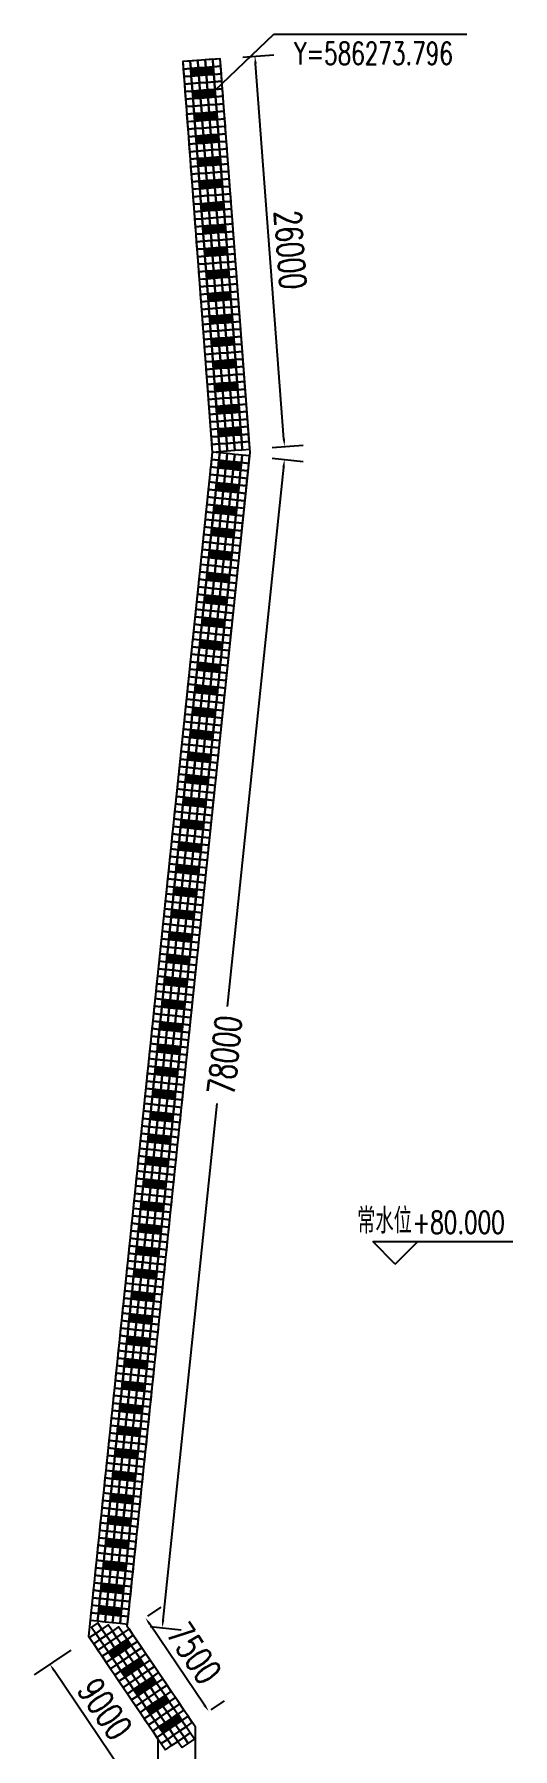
# Model space of a CAD drawing. Extents: x 833816 to 4746262, y -3629782 to -1973088.
# Drawn here: x 1367500 to 1399271, y -2186160 to -2072308 of the extents above; entities that cross this region are included whole.
import ezdxf

# ---------------------------------------------------------------- set-up
doc = ezdxf.new("R2010")
doc.units = 0
doc.header["$LTSCALE"] = 1000
doc.header["$MEASUREMENT"] = 0
doc.header["$PDMODE"] = 32
for name, color, linetype in [('DIM_COOR', 3, 'Continuous'), ('DIM_ELEV', 3, 'Continuous'), ('PUB_TEXT', 7, 'Continuous'), ('W-FLOAT_BOWL浮筒', 253, 'Continuous')]:
    doc.layers.add(name, color=color, linetype=linetype)
doc.styles.add('_TCH_DIM', font='SIMPLEX', dxfattribs={"bigfont": 'GBCBIG'})
doc.styles.add('STANDARD_T3', font='simplex.shx', dxfattribs={"width": 0.7, "bigfont": 'gbcbig.shx'})
doc.dimstyles.new('W&&500', dxfattribs={"dimtxt": 1750, "dimasz": 500, "dimexe": 1250, "dimexo": 1500, "dimgap": 500, "dimtad": 1, "dimdec": 0, "dimzin": 0, "dimdsep": 46, "dimtxsty": 'STANDARD_T3', "dimcen": 0.09, "dimclrd": 1, "dimclre": 1, "dimclrt": 7, "dimazin": 2, "dimtfac": 1, "dimtdec": 0, "dimtix": 1, "dimtmove": 2, "dimatfit": 3, "dimfxl": 100, "dimtolj": 1, "dimtzin": 0, "dimarcsym": 0})

# ---------------------------------------------------------------- blocks, each defined once
blk = doc.blocks.new('浮筒')
at = {"layer": 'W-FLOAT_BOWL浮筒'}
blk.add_lwpolyline([(-230, -268), (268, -230), (230, 268), (-268, 230)], close=True, dxfattribs=at)
blk = doc.blocks.new('空格子')
at = {"layer": 'W-FLOAT_BOWL浮筒'}
h = blk.add_hatch(dxfattribs=at)
h.set_pattern_fill('ANSI31', color=256, scale=50)
h.set_pattern_definition([(45, (0, 0), (-56.127, 56.127), [])])
h.paths.add_polyline_path([(219, 263), (-280, 225), (-242, -274), (256, -236)])
blk.add_lwpolyline([(-242, -274), (256, -236), (219, 263), (-280, 225)], close=True, dxfattribs=at)
blk = doc.blocks.new('*D802')
at = {"color": 1, "lineweight": -2, "transparency": 16777216}
for p, q in [((1375037, -2177368), (1375920, -2176771)), ((1378805, -2183270), (1375164, -2177885)), ((1379238, -2183580), (1380121, -2182984))]:
    blk.add_line(p, q, dxfattribs=at)
at = {"color": 1, "transparency": 16777216}
for points in [[(1375233, -2177839), (1375095, -2177932), (1374884, -2177471)], [(1378874, -2183223), (1378736, -2183316), (1379085, -2183684)]]:
    blk.add_solid(points, dxfattribs=at)
at = {"layer": 'Defpoints', "color": 0, "transparency": 16777216}
for p in [(1374884, -2177471), (1373795, -2178208), (1377996, -2184421)]:
    blk.add_point(p, dxfattribs=at)
at = {"color": 7, "transparency": 16777216, "insert": (1378124, -2179807), "char_height": 1750, "attachment_point": 5, "rotation": 304.06778, "style": 'STANDARD_T3'}
blk.add_mtext('\\A1;7500', dxfattribs=at)
blk = doc.blocks.new('*D803')
at = {"color": 1, "lineweight": -2, "transparency": 16777216}
for p, q in [((1383295, -2100464), (1385353, -2100679)), ((1384057, -2101046), (1380313, -2136870)), ((1376052, -2177629), (1379639, -2143318)), ((1375186, -2178041), (1377244, -2178256))]:
    blk.add_line(p, q, dxfattribs=at)
at = {"color": 1, "transparency": 16777216}
for points in [[(1383975, -2101037), (1384140, -2101055), (1384109, -2100549)], [(1375970, -2177620), (1376135, -2177637), (1376000, -2178126)]]:
    blk.add_solid(points, dxfattribs=at)
at = {"layer": 'Defpoints', "color": 0, "transparency": 16777216}
for p in [(1381803, -2100308), (1384109, -2100549), (1373694, -2177885)]:
    blk.add_point(p, dxfattribs=at)
at = {"color": 7, "transparency": 16777216, "insert": (1380155, -2140113), "char_height": 1750, "attachment_point": 5, "rotation": 84.03262, "style": 'STANDARD_T3'}
blk.add_mtext('\\A1;78000', dxfattribs=at)
blk = doc.blocks.new('*D804')
at = {"color": 1, "lineweight": -2, "transparency": 16777216}
for p, q in [((1381344, -2073820), (1383401, -2073664)), ((1384078, -2099186), (1382192, -2074257)), ((1383305, -2099746), (1385363, -2099590))]:
    blk.add_line(p, q, dxfattribs=at)
at = {"color": 1, "transparency": 16777216}
for points in [[(1382275, -2074251), (1382109, -2074263), (1382154, -2073759)], [(1384161, -2099180), (1383995, -2099192), (1384116, -2099684)]]:
    blk.add_solid(points, dxfattribs=at)
at = {"layer": 'Defpoints', "color": 0, "transparency": 16777216}
for p in [(1379848, -2073933), (1382154, -2073759), (1381810, -2099859)]:
    blk.add_point(p, dxfattribs=at)
at = {"color": 7, "transparency": 16777216, "insert": (1384506, -2086618), "char_height": 1750, "attachment_point": 5, "rotation": 274.32759, "style": 'STANDARD_T3'}
blk.add_mtext('\\A1;26000', dxfattribs=at)
blk = doc.blocks.new('*D807')
at = {"color": 1, "lineweight": -2, "transparency": 16777216}
for p, q in [((1369921, -2179620), (1367500, -2181257)), ((1373297, -2187598), (1368816, -2180971)), ((1374962, -2187076), (1372542, -2188712))]:
    blk.add_line(p, q, dxfattribs=at)
at = {"color": 1, "transparency": 16777216}
for points in [[(1368885, -2180924), (1368747, -2181018), (1368536, -2180557)], [(1373366, -2187551), (1373228, -2187645), (1373577, -2188012)]]:
    blk.add_solid(points, dxfattribs=at)
at = {"layer": 'Defpoints', "color": 0, "transparency": 16777216}
for p in [(1371163, -2178780), (1368536, -2180557), (1376205, -2186235)]:
    blk.add_point(p, dxfattribs=at)
at = {"color": 7, "transparency": 16777216, "insert": (1372195, -2183514), "char_height": 1750, "attachment_point": 5, "rotation": 304.06778, "style": 'STANDARD_T3'}
blk.add_mtext('\\A1;9000', dxfattribs=at)

msp = doc.modelspace()

# ---------------------------------------------------------------- linework, layer by layer
at = {"color": 1}
msp.add_lwpolyline([(1378187.7, -2206630.8), (1378199, -2184721), (1373679.1, -2178037.2), (1381826.8, -2100083.7), (1379847.8, -2073933), (1377355, -2074121.7), (1379316.9, -2100047.6), (1371097.4, -2178682.2), (1375698.6, -2185486.4), (1375674.2, -2232734.8)], dxfattribs=at)
at = {"layer": 'DIM_COOR', "color": 3}
for p, q in [((1379012.1, -2076501.4), (1383400, -2072307.8)), ((1383400, -2072307.8), (1396215, -2072307.8))]:
    msp.add_line(p, q, dxfattribs=at)
at = {"layer": 'DIM_ELEV'}
for p, q in [((1391471.2, -2153974.1), (1389971.2, -2152474.1)), ((1389971.2, -2152474.1), (1399271.2, -2152474.1)), ((1391471.2, -2153974.1), (1392971.2, -2152474.1))]:
    msp.add_line(p, q, dxfattribs=at)

# ---------------------------------------------------------------- block references
for p in [(1378171.2, -2074807.4), (1378669.8, -2074769.6), (1379168.4, -2074731.9), (1378284.4, -2076303.1), (1378783, -2076265.3), (1379281.6, -2076227.6), (1378397.6, -2077798.8), (1378896.2, -2077761.1), (1379394.8, -2077723.3), (1378510.8, -2079294.5), (1379009.4, -2079256.8), (1379508, -2079219.1), (1378624, -2080790.2), (1379122.6, -2080752.5), (1379621.1, -2080714.8), (1378737.2, -2082286), (1379235.8, -2082248.2), (1379734.3, -2082210.5), (1379348.9, -2083744), (1379847.5, -2083706.2), (1378850.4, -2083781.7), (1378963.6, -2085277.4), (1379462.1, -2085239.7), (1379960.7, -2085202), (1379076.7, -2086773.1), (1379575.3, -2086735.4), (1380073.9, -2086697.7), (1379189.9, -2088268.9), (1379688.5, -2088231.1), (1380187.1, -2088193.4), (1379303.1, -2089764.6), (1379801.7, -2089726.9), (1380300.3, -2089689.1), (1379416.3, -2091260.3), (1379914.9, -2091222.6), (1380413.5, -2091184.9), (1379529.5, -2092756), (1380028.1, -2092718.3), (1380526.7, -2092680.6), (1379642.7, -2094251.8), (1380141.3, -2094214), (1380639.8, -2094176.3), (1379755.9, -2095747.5), (1380254.5, -2095709.8), (1380753, -2095672), (1379869.1, -2097243.2), (1380367.6, -2097205.5), (1380866.2, -2097167.7), (1379982.3, -2098738.9), (1380480.8, -2098701.2), (1380979.4, -2098663.5)]:
    msp.add_blockref('空格子', p)
for p, rotation in [((1379997.5, -2100868.3), 349.7055641622484), ((1380494.8, -2100920.3), 349.7055641622484), ((1380992.1, -2100972.2), 349.7055641622484), ((1379841.6, -2102360.1), 349.7055641622484), ((1380338.9, -2102412.1), 349.7055641622484), ((1380836.1, -2102464.1), 349.7055641622484), ((1379685.6, -2103852), 349.7055641622484), ((1380182.9, -2103904), 349.7055641622484), ((1380680.2, -2103956), 349.7055641622484), ((1379529.7, -2105343.9), 349.7055641622484), ((1380027, -2105395.9), 349.7055641622484), ((1380524.3, -2105447.9), 349.7055641622484), ((1379373.7, -2106835.8), 349.7055641622484), ((1379871, -2106887.7), 349.7055641622484), ((1380368.3, -2106939.7), 349.7055641622484), ((1379217.8, -2108327.6), 349.7055641622484), ((1379715.1, -2108379.6), 349.7055641622484), ((1380212.4, -2108431.6), 349.7055641622484), ((1379061.8, -2109819.5), 349.7055641622484), ((1379559.1, -2109871.5), 349.7055641622484), ((1380056.4, -2109923.5), 349.7055641622484), ((1378905.9, -2111311.4), 349.7055641622484), ((1379403.2, -2111363.4), 349.7055641622484), ((1379900.5, -2111415.3), 349.7055641622484), ((1378750, -2112803.2), 349.7055641622484), ((1379247.3, -2112855.2), 349.7055641622484), ((1379744.5, -2112907.2), 349.7055641622484), ((1378594, -2114295.1), 349.7055641622484), ((1379091.3, -2114347.1), 349.7055641622484), ((1379588.6, -2114399.1), 349.7055641622484), ((1378438.1, -2115787), 349.7055641622484), ((1378935.4, -2115839), 349.7055641622484), ((1379432.7, -2115891), 349.7055641622484), ((1378282.1, -2117278.9), 349.7055641622484), ((1378779.4, -2117330.8), 349.7055641622484), ((1379276.7, -2117382.8), 349.7055641622484), ((1378126.2, -2118770.7), 349.7055641622484), ((1378623.5, -2118822.7), 349.7055641622484), ((1379120.8, -2118874.7), 349.7055641622484), ((1377970.2, -2120262.6), 349.7055641622484), ((1378467.5, -2120314.6), 349.7055641622484), ((1378964.8, -2120366.6), 349.7055641622484), ((1377814.3, -2121754.5), 349.7055641622484), ((1378311.6, -2121806.5), 349.7055641622484), ((1378808.9, -2121858.4), 349.7055641622484), ((1377658.4, -2123246.4), 349.7055641622484), ((1378155.6, -2123298.3), 349.7055641622484), ((1378652.9, -2123350.3), 349.7055641622484), ((1377502.4, -2124738.2), 349.7055641622484), ((1377999.7, -2124790.2), 349.7055641622484), ((1378497, -2124842.2), 349.7055641622484), ((1377346.5, -2126230.1), 349.7055641622484), ((1377843.8, -2126282.1), 349.7055641622484), ((1378341, -2126334.1), 349.7055641622484), ((1377190.5, -2127722), 349.7055641622484), ((1377687.8, -2127773.9), 349.7055641622484), ((1378185.1, -2127825.9), 349.7055641622484), ((1377034.6, -2129213.8), 349.7055641622484), ((1377531.9, -2129265.8), 349.7055641622484), ((1378029.2, -2129317.8), 349.7055641622484), ((1376878.7, -2130705.7), 349.7055641622484), ((1377375.9, -2130757.7), 349.7055641622484), ((1377873.2, -2130809.7), 349.7055641622484), ((1376722.7, -2132197.6), 349.7055641622484), ((1377220, -2132249.6), 349.7055641622484), ((1377717.3, -2132301.5), 349.7055641622484), ((1376566.8, -2133689.5), 349.7055641622484), ((1377064.1, -2133741.4), 349.7055641622484), ((1377561.4, -2133793.4), 349.7055641622484), ((1376410.9, -2135181.3), 349.7055641622484), ((1376908.2, -2135233.3), 349.7055641622484), ((1377405.4, -2135285.3), 349.7055641622484), ((1376254.9, -2136673.2), 349.7055641622484), ((1376752.2, -2136725.2), 349.7055641622484), ((1377249.5, -2136777.2), 349.7055641622484), ((1376099, -2138165.1), 349.7055641622484), ((1376596.3, -2138217.1), 349.7055641622484), ((1377093.6, -2138269), 349.7055641622484), ((1375943.1, -2139657), 349.7055641622484), ((1376440.4, -2139708.9), 349.7055641622484), ((1376937.7, -2139760.9), 349.7055641622484), ((1375787.1, -2141148.8), 349.7055641622484), ((1376284.4, -2141200.8), 349.7055641622484), ((1376781.7, -2141252.8), 349.7055641622484), ((1375631.2, -2142640.7), 349.7055641622484), ((1376128.5, -2142692.7), 349.7055641622484), ((1376625.8, -2142744.7), 349.7055641622484), ((1375475.3, -2144132.6), 349.7055641622484), ((1375972.6, -2144184.5), 349.7055641622484), ((1376469.9, -2144236.5), 349.7055641622484), ((1375319.4, -2145624.4), 349.7055641622484), ((1375816.6, -2145676.4), 349.7055641622484), ((1376313.9, -2145728.4), 349.7055641622484), ((1375163.4, -2147116.3), 349.7055641622484), ((1375660.7, -2147168.3), 349.7055641622484), ((1376158, -2147220.3), 349.7055641622484), ((1375007.5, -2148608.2), 349.7055641622484), ((1375504.8, -2148660.2), 349.7055641622484), ((1376002.1, -2148712.2), 349.7055641622484), ((1374851.6, -2150100.1), 349.7055641622484), ((1375348.9, -2150152), 349.7055641622484), ((1375846.2, -2150204), 349.7055641622484), ((1374695.6, -2151591.9), 349.7055641622484), ((1375192.9, -2151643.9), 349.7055641622484), ((1375690.2, -2151695.9), 349.7055641622484), ((1374539.7, -2153083.8), 349.7055641622484), ((1375037, -2153135.8), 349.7055641622484), ((1375534.3, -2153187.8), 349.7055641622484), ((1374383.8, -2154575.7), 349.7055641622484), ((1374881.1, -2154627.7), 349.7055641622484), ((1375378.4, -2154679.6), 349.7055641622484), ((1374227.9, -2156067.6), 349.7055641622484), ((1374725.1, -2156119.5), 349.7055641622484), ((1375222.4, -2156171.5), 349.7055641622484), ((1374071.9, -2157559.4), 349.7055641622484), ((1374569.2, -2157611.4), 349.7055641622484), ((1375066.5, -2157663.4), 349.7055641622484), ((1373916, -2159051.3), 349.7055641622484), ((1374413.3, -2159103.3), 349.7055641622484), ((1374910.6, -2159155.3), 349.7055641622484), ((1373760.1, -2160543.2), 349.7055641622484), ((1374257.4, -2160595.2), 349.7055641622484), ((1374754.6, -2160647.1), 349.7055641622484), ((1373604.1, -2162035.1), 349.7055641622484), ((1374101.4, -2162087), 349.7055641622484), ((1374598.7, -2162139), 349.7055641622484), ((1373448.2, -2163526.9), 349.7055641622484), ((1373945.5, -2163578.9), 349.7055641622484), ((1374442.8, -2163630.9), 349.7055641622484), ((1373292.3, -2165018.8), 349.7055641622484), ((1373789.6, -2165070.8), 349.7055641622484), ((1374286.9, -2165122.8), 349.7055641622484), ((1373136.3, -2166510.7), 349.7055641622484), ((1373633.6, -2166562.6), 349.7055641622484), ((1374130.9, -2166614.6), 349.7055641622484), ((1372980.4, -2168002.5), 349.7055641622484), ((1373477.7, -2168054.5), 349.7055641622484), ((1373975, -2168106.5), 349.7055641622484), ((1372824.5, -2169494.4), 349.7055641622484), ((1373321.8, -2169546.4), 349.7055641622484), ((1373819.1, -2169598.4), 349.7055641622484), ((1372668.6, -2170986.3), 349.7055641622484), ((1373165.8, -2171038.3), 349.7055641622484), ((1373663.1, -2171090.3), 349.7055641622484), ((1372512.6, -2172478.2), 349.7055641622484), ((1373009.9, -2172530.1), 349.7055641622484), ((1373507.2, -2172582.1), 349.7055641622484), ((1372356.7, -2173970), 349.7055641622484), ((1372854, -2174022), 349.7055641622484), ((1373351.3, -2174074), 349.7055641622484), ((1372200.7, -2175461.9), 349.7055641622484), ((1372698, -2175513.9), 349.7055641622484), ((1373195.3, -2175565.9), 349.7055641622484), ((1372044.8, -2176953.8), 349.7055641622484), ((1372542.1, -2177005.8), 349.7055641622484), ((1373039.4, -2177057.7), 349.7055641622484), ((1373600.9, -2179238.5), 29.74019122884304), ((1372772.5, -2179798.7), 29.74019122884304), ((1373186.7, -2179518.6), 29.74019122884304), ((1374441.1, -2180481.1), 29.74019122884304), ((1373612.8, -2181041.3), 29.74019122884304), ((1374027, -2180761.2), 29.74019122884304), ((1375281.4, -2181723.7), 29.74019122884304), ((1374453, -2182283.8), 29.74019122884304), ((1374867.2, -2182003.7), 29.74019122884304), ((1375293.3, -2183526.4), 29.74019122884304), ((1375707.5, -2183246.3), 29.74019122884304), ((1376121.7, -2182966.2), 29.74019122884304), ((1376133.5, -2184769), 29.74019122884304), ((1376547.7, -2184488.9), 29.74019122884304), ((1376961.9, -2184208.8), 29.74019122884304)]:
    msp.add_blockref('空格子', p, dxfattribs=dict(rotation=rotation))
at = {"layer": 'W-FLOAT_BOWL浮筒'}
for p in [(1377623.1, -2074352.1), (1378121.7, -2074314.4), (1378620.3, -2074276.6), (1379118.8, -2074238.9), (1379617.4, -2074201.2), (1377660.8, -2074850.7), (1377698.6, -2075349.3), (1378197.1, -2075311.5), (1378695.7, -2075273.8), (1378733.4, -2075772.4), (1379194.3, -2075236.1), (1379232, -2075734.6), (1379655.1, -2074699.8), (1379692.9, -2075198.3), (1379730.6, -2075696.9), (1377736.3, -2075847.8), (1377774, -2076346.4), (1377811.8, -2076845), (1378234.9, -2075810.1), (1378310.3, -2076807.2), (1378808.9, -2076769.5), (1379307.5, -2076731.8), (1379768.3, -2076195.5), (1379806.1, -2076694.1), (1377849.5, -2077343.6), (1377887.2, -2077842.1), (1378348.1, -2077305.8), (1378846.6, -2077268.1), (1379345.2, -2077230.4), (1379843.8, -2077192.6), (1379881.5, -2077691.2), (1377924.9, -2078340.7), (1377962.7, -2078839.3), (1378423.5, -2078303), (1378461.3, -2078801.5), (1378922.1, -2078265.2), (1378959.8, -2078763.8), (1379420.7, -2078227.5), (1379458.4, -2078726.1), (1379919.2, -2078189.8), (1379957, -2078688.4), (1379994.7, -2079186.9), (1378000.4, -2079337.9), (1378038.1, -2079836.4), (1378075.9, -2080335), (1378536.7, -2079798.7), (1378574.4, -2080297.3), (1379035.3, -2079761), (1379073, -2080259.5), (1379533.9, -2079723.2), (1379571.6, -2080221.8), (1380032.4, -2079685.5), (1380070.2, -2080184.1), (1378113.6, -2080833.6), (1378151.3, -2081332.1), (1378649.9, -2081294.4), (1379148.5, -2081256.7), (1379647, -2081219), (1380107.9, -2080682.7), (1380145.6, -2081181.2), (1378189.1, -2081830.7), (1378226.8, -2082329.3), (1378687.6, -2081793), (1379186.2, -2081755.3), (1379684.8, -2081717.5), (1380183.4, -2081679.8), (1380221.1, -2082178.4), (1378264.5, -2082827.9), (1378302.2, -2083326.4), (1378763.1, -2082790.1), (1378800.8, -2083288.7), (1379261.7, -2082752.4), (1379299.4, -2083251), (1379760.2, -2082714.7), (1379798, -2083213.3), (1380258.8, -2082677), (1380296.5, -2083175.5), (1380334.3, -2083674.1), (1378340, -2083825), (1378377.7, -2084323.6), (1378415.4, -2084822.2), (1378876.3, -2084285.9), (1378914, -2084784.4), (1379374.9, -2084248.1), (1379412.6, -2084746.7), (1379873.4, -2084210.4), (1379911.2, -2084709), (1380372, -2084172.7), (1380409.7, -2084671.3), (1378453.2, -2085320.7), (1378490.9, -2085819.3), (1378989.5, -2085781.6), (1379488, -2085743.9), (1379986.6, -2085706.1), (1380447.5, -2085169.8), (1380485.2, -2085668.4), (1378528.6, -2086317.9), (1378566.3, -2086816.5), (1379027.2, -2086280.2), (1379525.8, -2086242.4), (1380024.3, -2086204.7), (1380522.9, -2086167), (1380560.6, -2086665.6), (1380598.4, -2087164.1), (1378604.1, -2087315), (1378641.8, -2087813.6), (1378679.5, -2088312.2), (1379102.7, -2087277.3), (1379140.4, -2087775.9), (1379601.2, -2087239.6), (1379639, -2087738.2), (1380099.8, -2087201.9), (1380137.5, -2087700.4), (1380636.1, -2087662.7), (1380673.8, -2088161.3), (1378717.3, -2088810.8), (1378755, -2089309.3), (1379215.8, -2088773), (1379253.6, -2089271.6), (1379714.4, -2088735.3), (1379752.1, -2089233.9), (1380213, -2088697.6), (1380250.7, -2089196.2), (1380711.6, -2088659.8), (1380749.3, -2089158.4), (1378792.7, -2089807.9), (1378830.5, -2090306.5), (1379329, -2090268.8), (1379827.6, -2090231), (1380326.2, -2090193.3), (1380787, -2089657), (1380824.8, -2090155.6), (1378868.2, -2090805.1), (1378905.9, -2091303.6), (1379366.8, -2090767.3), (1379865.3, -2090729.6), (1379940.8, -2091726.8), (1380363.9, -2090691.9), (1380439.4, -2091689), (1380862.5, -2090654.1), (1380900.2, -2091152.7), (1380937.9, -2091651.3), (1378943.6, -2091802.2), (1378981.4, -2092300.8), (1379019.1, -2092799.4), (1379442.2, -2091764.5), (1379479.9, -2092263.1), (1379978.5, -2092225.3), (1380477.1, -2092187.6), (1380975.7, -2092149.9), (1381013.4, -2092648.4), (1379056.8, -2093297.9), (1379094.6, -2093796.5), (1379555.4, -2093260.2), (1379593.1, -2093758.8), (1380054, -2093222.5), (1380091.7, -2093721.1), (1380552.6, -2093184.7), (1380590.3, -2093683.3), (1381051.1, -2093147), (1381088.9, -2093645.6), (1379132.3, -2094295.1), (1379170, -2094793.7), (1379668.6, -2094755.9), (1380167.2, -2094718.2), (1380665.7, -2094680.5), (1381126.6, -2094144.2), (1381164.3, -2094642.7), (1381202, -2095141.3), (1379207.7, -2095292.2), (1379245.5, -2095790.8), (1379706.3, -2095254.5), (1379781.8, -2096251.7), (1380204.9, -2095216.8), (1380280.4, -2096213.9), (1380703.5, -2095179), (1380778.9, -2096176.2), (1381239.8, -2095639.9), (1381277.5, -2096138.5), (1379283.2, -2096289.4), (1379320.9, -2096788), (1379358.7, -2097286.5), (1379819.5, -2096750.2), (1380318.1, -2096712.5), (1380816.7, -2096674.8), (1381315.2, -2096637), (1381353, -2097135.6), (1379396.4, -2097785.1), (1379434.1, -2098283.7), (1379895, -2097747.4), (1379932.7, -2098246), (1380393.5, -2097709.6), (1380431.3, -2098208.2), (1380892.1, -2097671.9), (1380929.8, -2098170.5), (1381390.7, -2097634.2), (1381428.4, -2098132.8), (1379471.9, -2098782.3), (1379509.6, -2099280.8), (1380008.2, -2099243.1), (1380506.7, -2099205.4), (1381005.3, -2099167.6), (1381043, -2099666.2), (1381466.2, -2098631.3), (1381503.9, -2099129.9), (1381541.6, -2099628.5), (1379547.3, -2099779.4), (1380045.9, -2099741.7), (1380544.5, -2099703.9)]:
    msp.add_blockref('浮筒', p, dxfattribs=at)
for p, rotation in [((1379487.6, -2100819.7), 349.7050315349716), ((1379539.6, -2100322.4), 349.7050315349716), ((1380036.9, -2100374.4), 349.7050315349716), ((1380534.1, -2100426.4), 349.7050315349716), ((1381031.4, -2100478.3), 349.7050315349716), ((1381528.7, -2100530.3), 349.7050315349716), ((1379383.6, -2101814.3), 349.7050315349716), ((1379435.6, -2101317), 349.7050315349716), ((1379880.9, -2101866.3), 349.7050315349716), ((1379932.9, -2101369), 349.7050315349716), ((1380378.2, -2101918.2), 349.7050315349716), ((1380430.2, -2101420.9), 349.7050315349716), ((1380875.5, -2101970.2), 349.7050315349716), ((1380927.5, -2101472.9), 349.7050315349716), ((1381424.8, -2101524.9), 349.7050315349716), ((1381476.7, -2101027.6), 349.7050315349716), ((1379279.7, -2102808.9), 349.7050315349716), ((1379331.6, -2102311.6), 349.7050315349716), ((1379776.9, -2102860.8), 349.7050315349716), ((1380274.2, -2102912.8), 349.7050315349716), ((1380771.5, -2102964.8), 349.7050315349716), ((1381268.8, -2103016.8), 349.7050315349716), ((1381320.8, -2102519.5), 349.7050315349716), ((1381372.8, -2102022.2), 349.7050315349716), ((1379175.7, -2103803.4), 349.7050315349716), ((1379227.7, -2103306.1), 349.7050315349716), ((1379725, -2103358.1), 349.7050315349716), ((1380222.3, -2103410.1), 349.7050315349716), ((1380719.5, -2103462.1), 349.7050315349716), ((1381164.9, -2104011.4), 349.7050315349716), ((1381216.8, -2103514.1), 349.7050315349716), ((1379019.8, -2105295.3), 349.7050315349716), ((1379071.7, -2104798), 349.7050315349716), ((1379123.7, -2104300.7), 349.7050315349716), ((1379569, -2104850), 349.7050315349716), ((1379621, -2104352.7), 349.7050315349716), ((1380066.3, -2104902), 349.7050315349716), ((1380118.3, -2104404.7), 349.7050315349716), ((1380563.6, -2104954), 349.7050315349716), ((1380615.6, -2104456.7), 349.7050315349716), ((1381060.9, -2105005.9), 349.7050315349716), ((1381112.9, -2104508.7), 349.7050315349716), ((1378915.8, -2106289.9), 349.7050315349716), ((1378967.8, -2105792.6), 349.7050315349716), ((1379413.1, -2106341.9), 349.7050315349716), ((1379465.1, -2105844.6), 349.7050315349716), ((1379910.4, -2106393.8), 349.7050315349716), ((1379962.4, -2105896.6), 349.7050315349716), ((1380407.7, -2106445.8), 349.7050315349716), ((1380459.6, -2105948.5), 349.7050315349716), ((1380905, -2106497.8), 349.7050315349716), ((1380956.9, -2106000.5), 349.7050315349716), ((1381008.9, -2105503.2), 349.7050315349716), ((1378811.8, -2107284.5), 349.7050315349716), ((1378863.8, -2106787.2), 349.7050315349716), ((1379309.1, -2107336.4), 349.7050315349716), ((1379806.4, -2107388.4), 349.7050315349716), ((1380303.7, -2107440.4), 349.7050315349716), ((1380801, -2107492.4), 349.7050315349716), ((1380853, -2106995.1), 349.7050315349716), ((1378655.9, -2108776.3), 349.7050315349716), ((1378707.9, -2108279.1), 349.7050315349716), ((1378759.8, -2107781.8), 349.7050315349716), ((1379153.2, -2108828.3), 349.7050315349716), ((1379257.1, -2107833.7), 349.7050315349716), ((1379754.4, -2107885.7), 349.7050315349716), ((1380251.7, -2107937.7), 349.7050315349716), ((1380697, -2108487), 349.7050315349716), ((1380749, -2107989.7), 349.7050315349716), ((1378551.9, -2109770.9), 349.7050315349716), ((1378603.9, -2109273.6), 349.7050315349716), ((1379101.2, -2109325.6), 349.7050315349716), ((1379598.5, -2109377.6), 349.7050315349716), ((1379650.5, -2108880.3), 349.7050315349716), ((1380095.8, -2109429.6), 349.7050315349716), ((1380147.8, -2108932.3), 349.7050315349716), ((1380541.1, -2109978.8), 349.7050315349716), ((1380593.1, -2109481.6), 349.7050315349716), ((1380645, -2108984.3), 349.7050315349716), ((1378448, -2110765.5), 349.7050315349716), ((1378499.9, -2110268.2), 349.7050315349716), ((1378945.2, -2110817.5), 349.7050315349716), ((1378997.2, -2110320.2), 349.7050315349716), ((1379442.5, -2110869.5), 349.7050315349716), ((1379494.5, -2110372.2), 349.7050315349716), ((1379939.8, -2110921.4), 349.7050315349716), ((1379991.8, -2110424.2), 349.7050315349716), ((1380437.1, -2110973.4), 349.7050315349716), ((1380489.1, -2110476.1), 349.7050315349716), ((1378292, -2112257.4), 349.7050315349716), ((1378344, -2111760.1), 349.7050315349716), ((1378396, -2111262.8), 349.7050315349716), ((1378841.3, -2111812.1), 349.7050315349716), ((1379338.6, -2111864), 349.7050315349716), ((1379835.9, -2111916), 349.7050315349716), ((1380333.2, -2111968), 349.7050315349716), ((1380385.1, -2111470.7), 349.7050315349716), ((1378188.1, -2113252), 349.7050315349716), ((1378240, -2112754.7), 349.7050315349716), ((1378685.3, -2113303.9), 349.7050315349716), ((1378789.3, -2112309.4), 349.7050315349716), ((1379182.6, -2113355.9), 349.7050315349716), ((1379286.6, -2112361.3), 349.7050315349716), ((1379783.9, -2112413.3), 349.7050315349716), ((1380229.2, -2112962.6), 349.7050315349716), ((1380281.2, -2112465.3), 349.7050315349716), ((1378084.1, -2114246.5), 349.7050315349716), ((1378136.1, -2113749.2), 349.7050315349716), ((1378633.4, -2113801.2), 349.7050315349716), ((1379130.7, -2113853.2), 349.7050315349716), ((1379627.9, -2113905.2), 349.7050315349716), ((1379679.9, -2113407.9), 349.7050315349716), ((1380073.3, -2114454.5), 349.7050315349716), ((1380125.2, -2113957.2), 349.7050315349716), ((1380177.2, -2113459.9), 349.7050315349716), ((1377980.1, -2115241.1), 349.7050315349716), ((1378032.1, -2114743.8), 349.7050315349716), ((1378477.4, -2115293.1), 349.7050315349716), ((1378529.4, -2114795.8), 349.7050315349716), ((1378974.7, -2115345.1), 349.7050315349716), ((1379026.7, -2114847.8), 349.7050315349716), ((1379472, -2115397.1), 349.7050315349716), ((1379524, -2114899.8), 349.7050315349716), ((1379969.3, -2115449), 349.7050315349716), ((1380021.3, -2114951.8), 349.7050315349716), ((1377824.2, -2116733), 349.7050315349716), ((1377876.2, -2116235.7), 349.7050315349716), ((1377928.1, -2115738.4), 349.7050315349716), ((1378321.5, -2116785), 349.7050315349716), ((1378373.5, -2116287.7), 349.7050315349716), ((1378870.7, -2116339.7), 349.7050315349716), ((1379368, -2116391.6), 349.7050315349716), ((1379865.3, -2116443.6), 349.7050315349716), ((1379917.3, -2115946.3), 349.7050315349716), ((1377720.2, -2117727.6), 349.7050315349716), ((1377772.2, -2117230.3), 349.7050315349716), ((1378217.5, -2117779.6), 349.7050315349716), ((1378714.8, -2117831.5), 349.7050315349716), ((1378818.8, -2116837), 349.7050315349716), ((1379212.1, -2117883.5), 349.7050315349716), ((1379316.1, -2116888.9), 349.7050315349716), ((1379709.4, -2117935.5), 349.7050315349716), ((1379761.4, -2117438.2), 349.7050315349716), ((1379813.3, -2116940.9), 349.7050315349716), ((1377616.3, -2118722.2), 349.7050315349716), ((1377668.2, -2118224.9), 349.7050315349716), ((1378165.5, -2118276.8), 349.7050315349716), ((1378662.8, -2118328.8), 349.7050315349716), ((1379160.1, -2118380.8), 349.7050315349716), ((1379605.4, -2118930.1), 349.7050315349716), ((1379657.4, -2118432.8), 349.7050315349716), ((1377460.3, -2120214), 349.7050315349716), ((1377512.3, -2119716.7), 349.7050315349716), ((1377564.3, -2119219.4), 349.7050315349716), ((1378009.6, -2119768.7), 349.7050315349716), ((1378061.6, -2119271.4), 349.7050315349716), ((1378506.9, -2119820.7), 349.7050315349716), ((1378558.9, -2119323.4), 349.7050315349716), ((1379004.2, -2119872.7), 349.7050315349716), ((1379056.2, -2119375.4), 349.7050315349716), ((1379501.5, -2119924.7), 349.7050315349716), ((1379553.4, -2119427.4), 349.7050315349716), ((1377356.4, -2121208.6), 349.7050315349716), ((1377408.3, -2120711.3), 349.7050315349716), ((1377853.6, -2121260.6), 349.7050315349716), ((1377905.6, -2120763.3), 349.7050315349716), ((1378350.9, -2121312.6), 349.7050315349716), ((1378402.9, -2120815.3), 349.7050315349716), ((1378848.2, -2121364.5), 349.7050315349716), ((1378900.2, -2120867.3), 349.7050315349716), ((1379397.5, -2120919.2), 349.7050315349716), ((1379449.5, -2120422), 349.7050315349716), ((1377252.4, -2122203.2), 349.7050315349716), ((1377304.4, -2121705.9), 349.7050315349716), ((1377749.7, -2122255.2), 349.7050315349716), ((1378247, -2122307.1), 349.7050315349716), ((1378744.3, -2122359.1), 349.7050315349716), ((1379241.6, -2122411.1), 349.7050315349716), ((1379293.5, -2121913.8), 349.7050315349716), ((1379345.5, -2121416.5), 349.7050315349716), ((1377148.4, -2123197.8), 349.7050315349716), ((1377200.4, -2122700.5), 349.7050315349716), ((1377697.7, -2122752.5), 349.7050315349716), ((1378195, -2122804.4), 349.7050315349716), ((1378692.3, -2122856.4), 349.7050315349716), ((1379137.6, -2123405.7), 349.7050315349716), ((1379189.6, -2122908.4), 349.7050315349716), ((1376992.5, -2124689.6), 349.7050315349716), ((1377044.5, -2124192.4), 349.7050315349716), ((1377096.4, -2123695.1), 349.7050315349716), ((1377541.8, -2124244.3), 349.7050315349716), ((1377593.7, -2123747), 349.7050315349716), ((1378039, -2124296.3), 349.7050315349716), ((1378091, -2123799), 349.7050315349716), ((1378536.3, -2124348.3), 349.7050315349716), ((1378588.3, -2123851), 349.7050315349716), ((1379033.6, -2124400.3), 349.7050315349716), ((1379085.6, -2123903), 349.7050315349716), ((1376888.5, -2125684.2), 349.7050315349716), ((1376940.5, -2125186.9), 349.7050315349716), ((1377385.8, -2125736.2), 349.7050315349716), ((1377437.8, -2125238.9), 349.7050315349716), ((1377883.1, -2125788.2), 349.7050315349716), ((1377935.1, -2125290.9), 349.7050315349716), ((1378380.4, -2125840.2), 349.7050315349716), ((1378432.4, -2125342.9), 349.7050315349716), ((1378877.7, -2125892.1), 349.7050315349716), ((1378929.7, -2125394.9), 349.7050315349716), ((1378981.6, -2124897.6), 349.7050315349716), ((1376784.6, -2126678.8), 349.7050315349716), ((1376836.5, -2126181.5), 349.7050315349716), ((1377281.9, -2126730.8), 349.7050315349716), ((1377779.1, -2126782.8), 349.7050315349716), ((1378276.4, -2126834.7), 349.7050315349716), ((1378773.7, -2126886.7), 349.7050315349716), ((1378825.7, -2126389.4), 349.7050315349716), ((1376628.6, -2128170.7), 349.7050315349716), ((1376680.6, -2127673.4), 349.7050315349716), ((1376732.6, -2127176.1), 349.7050315349716), ((1377229.9, -2127228.1), 349.7050315349716), ((1377727.2, -2127280.1), 349.7050315349716), ((1378224.5, -2127332), 349.7050315349716), ((1378669.8, -2127881.3), 349.7050315349716), ((1378721.7, -2127384), 349.7050315349716), ((1376524.7, -2129165.3), 349.7050315349716), ((1376576.6, -2128668), 349.7050315349716), ((1377073.9, -2128719.9), 349.7050315349716), ((1377125.9, -2128222.7), 349.7050315349716), ((1377571.2, -2128771.9), 349.7050315349716), ((1377623.2, -2128274.6), 349.7050315349716), ((1378068.5, -2128823.9), 349.7050315349716), ((1378120.5, -2128326.6), 349.7050315349716), ((1378565.8, -2128875.9), 349.7050315349716), ((1378617.8, -2128378.6), 349.7050315349716), ((1376420.7, -2130159.8), 349.7050315349716), ((1376472.7, -2129662.5), 349.7050315349716), ((1376918, -2130211.8), 349.7050315349716), ((1376970, -2129714.5), 349.7050315349716), ((1377415.3, -2130263.8), 349.7050315349716), ((1377467.3, -2129766.5), 349.7050315349716), ((1377912.6, -2130315.8), 349.7050315349716), ((1377964.5, -2129818.5), 349.7050315349716), ((1378409.9, -2130367.8), 349.7050315349716), ((1378461.8, -2129870.5), 349.7050315349716), ((1378513.8, -2129373.2), 349.7050315349716), ((1376316.7, -2131154.4), 349.7050315349716), ((1376368.7, -2130657.1), 349.7050315349716), ((1376814, -2131206.4), 349.7050315349716), ((1377311.3, -2131258.4), 349.7050315349716), ((1377808.6, -2131310.4), 349.7050315349716), ((1378305.9, -2131362.3), 349.7050315349716), ((1378357.9, -2130865.1), 349.7050315349716), ((1376160.8, -2132646.3), 349.7050315349716), ((1376212.8, -2132149), 349.7050315349716), ((1376264.8, -2131651.7), 349.7050315349716), ((1376658.1, -2132698.3), 349.7050315349716), ((1376762.1, -2131703.7), 349.7050315349716), ((1377155.4, -2132750.3), 349.7050315349716), ((1377259.4, -2131755.7), 349.7050315349716), ((1377756.7, -2131807.7), 349.7050315349716), ((1378201.9, -2132356.9), 349.7050315349716), ((1378253.9, -2131859.6), 349.7050315349716), ((1376056.8, -2133640.9), 349.7050315349716), ((1376108.8, -2133143.6), 349.7050315349716), ((1376606.1, -2133195.6), 349.7050315349716), ((1377103.4, -2133247.5), 349.7050315349716), ((1377600.7, -2133299.5), 349.7050315349716), ((1377652.7, -2132802.2), 349.7050315349716), ((1378046, -2133848.8), 349.7050315349716), ((1378098, -2133351.5), 349.7050315349716), ((1378150, -2132854.2), 349.7050315349716), ((1375952.9, -2134635.5), 349.7050315349716), ((1376004.8, -2134138.2), 349.7050315349716), ((1376450.2, -2134687.4), 349.7050315349716), ((1376502.2, -2134190.1), 349.7050315349716), ((1376947.5, -2134739.4), 349.7050315349716), ((1376999.5, -2134242.1), 349.7050315349716), ((1377444.8, -2134791.4), 349.7050315349716), ((1377496.8, -2134294.1), 349.7050315349716), ((1377942, -2134843.4), 349.7050315349716), ((1377994, -2134346.1), 349.7050315349716), ((1375796.9, -2136127.3), 349.7050315349716), ((1375848.9, -2135630), 349.7050315349716), ((1375900.9, -2135132.7), 349.7050315349716), ((1376346.2, -2135682), 349.7050315349716), ((1376843.5, -2135734), 349.7050315349716), ((1377340.8, -2135786), 349.7050315349716), ((1377838.1, -2135838), 349.7050315349716), ((1377890, -2135340.7), 349.7050315349716), ((1375693, -2137121.9), 349.7050315349716), ((1375744.9, -2136624.6), 349.7050315349716), ((1376190.3, -2137173.9), 349.7050315349716), ((1376294.3, -2136179.3), 349.7050315349716), ((1376687.6, -2137225.9), 349.7050315349716), ((1376791.6, -2136231.3), 349.7050315349716), ((1377184.9, -2137277.9), 349.7050315349716), ((1377288.9, -2136283.3), 349.7050315349716), ((1377734.1, -2136832.5), 349.7050315349716), ((1377786.1, -2136335.3), 349.7050315349716), ((1375589, -2138116.5), 349.7050315349716), ((1375641, -2137619.2), 349.7050315349716), ((1376138.4, -2137671.2), 349.7050315349716), ((1376635.6, -2137723.2), 349.7050315349716), ((1377132.9, -2137775.1), 349.7050315349716), ((1377578.2, -2138324.4), 349.7050315349716), ((1377630.1, -2137827.1), 349.7050315349716), ((1377682.1, -2137329.8), 349.7050315349716), ((1375485, -2139111.1), 349.7050315349716), ((1375537, -2138613.8), 349.7050315349716), ((1375982.4, -2139163.1), 349.7050315349716), ((1376034.4, -2138665.8), 349.7050315349716), ((1376479.7, -2139215), 349.7050315349716), ((1376531.7, -2138717.7), 349.7050315349716), ((1376977, -2139267), 349.7050315349716), ((1377029, -2138769.7), 349.7050315349716), ((1377474.2, -2139319), 349.7050315349716), ((1377526.2, -2138821.7), 349.7050315349716), ((1375329.1, -2140602.9), 349.7050315349716), ((1375381.1, -2140105.7), 349.7050315349716), ((1375433.1, -2139608.4), 349.7050315349716), ((1375826.5, -2140654.9), 349.7050315349716), ((1375878.5, -2140157.6), 349.7050315349716), ((1376323.8, -2140706.9), 349.7050315349716), ((1376375.8, -2140209.6), 349.7050315349716), ((1376873, -2140261.6), 349.7050315349716), ((1377370.2, -2140313.6), 349.7050315349716), ((1377422.2, -2139816.3), 349.7050315349716), ((1375225.1, -2141597.5), 349.7050315349716), ((1375277.1, -2141100.2), 349.7050315349716), ((1375722.5, -2141649.5), 349.7050315349716), ((1376219.8, -2141701.5), 349.7050315349716), ((1376717.1, -2141753.5), 349.7050315349716), ((1376821.1, -2140758.9), 349.7050315349716), ((1377214.3, -2141805.4), 349.7050315349716), ((1377266.3, -2141308.2), 349.7050315349716), ((1377318.3, -2140810.9), 349.7050315349716), ((1375121.2, -2142592.1), 349.7050315349716), ((1375173.1, -2142094.8), 349.7050315349716), ((1375670.6, -2142146.8), 349.7050315349716), ((1376167.9, -2142198.8), 349.7050315349716), ((1376665.1, -2142250.8), 349.7050315349716), ((1377110.3, -2142800), 349.7050315349716), ((1377162.3, -2142302.7), 349.7050315349716), ((1374965.2, -2144084), 349.7050315349716), ((1375017.2, -2143586.7), 349.7050315349716), ((1375069.2, -2143089.4), 349.7050315349716), ((1375514.6, -2143638.7), 349.7050315349716), ((1375566.6, -2143141.4), 349.7050315349716), ((1376011.9, -2143690.7), 349.7050315349716), ((1376063.9, -2143193.4), 349.7050315349716), ((1376509.2, -2143742.6), 349.7050315349716), ((1376561.2, -2143245.3), 349.7050315349716), ((1377006.4, -2143794.6), 349.7050315349716), ((1377058.3, -2143297.3), 349.7050315349716), ((1374861.3, -2145078.6), 349.7050315349716), ((1374913.2, -2144581.3), 349.7050315349716), ((1375358.7, -2145130.6), 349.7050315349716), ((1375410.7, -2144633.3), 349.7050315349716), ((1375856, -2145182.5), 349.7050315349716), ((1375908, -2144685.2), 349.7050315349716), ((1376353.3, -2145234.5), 349.7050315349716), ((1376405.3, -2144737.2), 349.7050315349716), ((1376902.4, -2144789.2), 349.7050315349716), ((1376954.4, -2144291.9), 349.7050315349716), ((1374757.3, -2146073.1), 349.7050315349716), ((1374809.3, -2145575.8), 349.7050315349716), ((1375254.7, -2146125.1), 349.7050315349716), ((1375752, -2146177.1), 349.7050315349716), ((1376249.3, -2146229.1), 349.7050315349716), ((1376746.5, -2146281.1), 349.7050315349716), ((1376798.4, -2145783.8), 349.7050315349716), ((1376850.4, -2145286.5), 349.7050315349716), ((1374653.3, -2147067.7), 349.7050315349716), ((1374705.3, -2146570.4), 349.7050315349716), ((1375202.8, -2146622.4), 349.7050315349716), ((1375700.1, -2146674.4), 349.7050315349716), ((1376197.4, -2146726.4), 349.7050315349716), ((1376642.5, -2147275.6), 349.7050315349716), ((1376694.5, -2146778.4), 349.7050315349716), ((1374497.4, -2148559.6), 349.7050315349716), ((1374549.4, -2148062.3), 349.7050315349716), ((1374601.4, -2147565), 349.7050315349716), ((1375046.8, -2148114.3), 349.7050315349716), ((1375098.8, -2147617), 349.7050315349716), ((1375544.1, -2148166.3), 349.7050315349716), ((1375596.1, -2147669), 349.7050315349716), ((1376041.4, -2148218.3), 349.7050315349716), ((1376093.4, -2147721), 349.7050315349716), ((1376538.5, -2148270.2), 349.7050315349716), ((1376590.5, -2147772.9), 349.7050315349716), ((1374393.4, -2149554.2), 349.7050315349716), ((1374445.4, -2149056.9), 349.7050315349716), ((1374890.9, -2149606.2), 349.7050315349716), ((1374942.9, -2149108.9), 349.7050315349716), ((1375388.2, -2149658.2), 349.7050315349716), ((1375440.2, -2149160.9), 349.7050315349716), ((1375885.5, -2149710.1), 349.7050315349716), ((1375937.5, -2149212.8), 349.7050315349716), ((1376382.6, -2149762.1), 349.7050315349716), ((1376434.6, -2149264.8), 349.7050315349716), ((1376486.6, -2148767.5), 349.7050315349716), ((1374289.5, -2150548.8), 349.7050315349716), ((1374341.4, -2150051.5), 349.7050315349716), ((1374787, -2150600.8), 349.7050315349716), ((1375284.2, -2150652.7), 349.7050315349716), ((1375781.5, -2150704.7), 349.7050315349716), ((1376278.6, -2150756.7), 349.7050315349716), ((1376330.6, -2150259.4), 349.7050315349716), ((1374133.5, -2152040.6), 349.7050315349716), ((1374185.5, -2151543.3), 349.7050315349716), ((1374237.5, -2151046), 349.7050315349716), ((1374631, -2152092.6), 349.7050315349716), ((1374735, -2151098), 349.7050315349716), ((1375232.3, -2151150), 349.7050315349716), ((1375729.6, -2151202), 349.7050315349716), ((1376174.7, -2151751.3), 349.7050315349716), ((1376226.6, -2151254), 349.7050315349716), ((1374029.6, -2153035.2), 349.7050315349716), ((1374081.5, -2152537.9), 349.7050315349716), ((1374579.1, -2152589.9), 349.7050315349716), ((1375076.3, -2152641.9), 349.7050315349716), ((1375128.3, -2152144.6), 349.7050315349716), ((1375573.6, -2152693.9), 349.7050315349716), ((1375625.6, -2152196.6), 349.7050315349716), ((1376018.7, -2153243.1), 349.7050315349716), ((1376070.7, -2152745.8), 349.7050315349716), ((1376122.7, -2152248.6), 349.7050315349716), ((1373925.6, -2154029.8), 349.7050315349716), ((1373977.6, -2153532.5), 349.7050315349716), ((1374423.1, -2154081.8), 349.7050315349716), ((1374475.1, -2153584.5), 349.7050315349716), ((1374920.4, -2154133.8), 349.7050315349716), ((1374972.4, -2153636.5), 349.7050315349716), ((1375417.7, -2154185.8), 349.7050315349716), ((1375469.7, -2153688.5), 349.7050315349716), ((1375914.8, -2154237.7), 349.7050315349716), ((1375966.7, -2153740.4), 349.7050315349716), ((1373769.7, -2155521.7), 349.7050315349716), ((1373821.6, -2155024.4), 349.7050315349716), ((1373873.6, -2154527.1), 349.7050315349716), ((1374319.2, -2155076.4), 349.7050315349716), ((1374816.5, -2155128.4), 349.7050315349716), ((1375313.7, -2155180.3), 349.7050315349716), ((1375810.8, -2155232.3), 349.7050315349716), ((1375862.8, -2154735), 349.7050315349716), ((1373665.7, -2156516.2), 349.7050315349716), ((1373717.7, -2156019), 349.7050315349716), ((1374163.2, -2156568.2), 349.7050315349716), ((1374267.2, -2155573.7), 349.7050315349716), ((1374660.5, -2156620.2), 349.7050315349716), ((1374764.5, -2155625.6), 349.7050315349716), ((1375261.8, -2155677.6), 349.7050315349716), ((1375706.8, -2156226.9), 349.7050315349716), ((1375758.8, -2155729.6), 349.7050315349716), ((1373561.7, -2157510.8), 349.7050315349716), ((1373613.7, -2157013.5), 349.7050315349716), ((1374111.3, -2157065.5), 349.7050315349716), ((1374608.6, -2157117.5), 349.7050315349716), ((1375105.8, -2157169.5), 349.7050315349716), ((1375157.8, -2156672.2), 349.7050315349716), ((1375550.9, -2157718.7), 349.7050315349716), ((1375602.9, -2157221.5), 349.7050315349716), ((1375654.9, -2156724.2), 349.7050315349716), ((1373457.8, -2158505.4), 349.7050315349716), ((1373509.8, -2158008.1), 349.7050315349716), ((1373955.3, -2158557.4), 349.7050315349716), ((1374007.3, -2158060.1), 349.7050315349716), ((1374452.6, -2158609.4), 349.7050315349716), ((1374504.6, -2158112.1), 349.7050315349716), ((1374949.9, -2158661.4), 349.7050315349716), ((1375001.9, -2158164.1), 349.7050315349716), ((1375446.9, -2158713.3), 349.7050315349716), ((1375498.9, -2158216), 349.7050315349716), ((1373301.8, -2159997.3), 349.7050315349716), ((1373353.8, -2159500), 349.7050315349716), ((1373405.8, -2159002.7), 349.7050315349716), ((1373799.4, -2160049.3), 349.7050315349716), ((1373851.4, -2159552), 349.7050315349716), ((1374348.7, -2159604), 349.7050315349716), ((1374846, -2159656), 349.7050315349716), ((1375343, -2159707.9), 349.7050315349716), ((1375395, -2159210.6), 349.7050315349716), ((1373197.9, -2160991.9), 349.7050315349716), ((1373249.8, -2160494.6), 349.7050315349716), ((1373695.4, -2161043.9), 349.7050315349716), ((1374192.7, -2161095.8), 349.7050315349716), ((1374296.7, -2160101.3), 349.7050315349716), ((1374690, -2161147.8), 349.7050315349716), ((1374794, -2160153.2), 349.7050315349716), ((1375187, -2161199.8), 349.7050315349716), ((1375239, -2160702.5), 349.7050315349716), ((1375291, -2160205.2), 349.7050315349716), ((1373093.9, -2161986.4), 349.7050315349716), ((1373145.9, -2161489.1), 349.7050315349716), ((1373643.5, -2161541.2), 349.7050315349716), ((1374140.8, -2161593.1), 349.7050315349716), ((1374638.1, -2161645.1), 349.7050315349716), ((1375083.1, -2162194.4), 349.7050315349716), ((1375135, -2161697.1), 349.7050315349716), ((1372938, -2163478.3), 349.7050315349716), ((1372989.9, -2162981), 349.7050315349716), ((1373041.9, -2162483.7), 349.7050315349716), ((1373487.5, -2163033), 349.7050315349716), ((1373539.5, -2162535.7), 349.7050315349716), ((1373984.8, -2163085), 349.7050315349716), ((1374036.8, -2162587.7), 349.7050315349716), ((1374482.1, -2163137), 349.7050315349716), ((1374534.1, -2162639.7), 349.7050315349716), ((1374979.1, -2163188.9), 349.7050315349716), ((1375031.1, -2162691.7), 349.7050315349716), ((1372834, -2164472.9), 349.7050315349716), ((1372886, -2163975.6), 349.7050315349716), ((1373331.6, -2164524.9), 349.7050315349716), ((1373383.6, -2164027.6), 349.7050315349716), ((1373828.9, -2164576.9), 349.7050315349716), ((1373880.9, -2164079.6), 349.7050315349716), ((1374326.2, -2164628.9), 349.7050315349716), ((1374378.2, -2164131.6), 349.7050315349716), ((1374875.1, -2164183.5), 349.7050315349716), ((1374927.1, -2163686.2), 349.7050315349716), ((1372730, -2165467.5), 349.7050315349716), ((1372782, -2164970.2), 349.7050315349716), ((1373227.7, -2165519.5), 349.7050315349716), ((1373724.9, -2165571.5), 349.7050315349716), ((1374222.2, -2165623.4), 349.7050315349716), ((1374719.2, -2165675.4), 349.7050315349716), ((1374771.2, -2165178.1), 349.7050315349716), ((1374823.2, -2164680.8), 349.7050315349716), ((1372626.1, -2166462.1), 349.7050315349716), ((1372678.1, -2165964.8), 349.7050315349716), ((1373175.7, -2166016.8), 349.7050315349716), ((1373673, -2166068.8), 349.7050315349716), ((1374170.3, -2166120.7), 349.7050315349716), ((1374615.2, -2166670), 349.7050315349716), ((1374667.2, -2166172.7), 349.7050315349716), ((1372470.1, -2167953.9), 349.7050315349716), ((1372522.1, -2167456.6), 349.7050315349716), ((1372574.1, -2166959.3), 349.7050315349716), ((1373019.8, -2167508.7), 349.7050315349716), ((1373071.7, -2167011.4), 349.7050315349716), ((1373517.1, -2167560.6), 349.7050315349716), ((1373569, -2167063.3), 349.7050315349716), ((1374014.3, -2167612.6), 349.7050315349716), ((1374066.3, -2167115.3), 349.7050315349716), ((1374511.3, -2167664.6), 349.7050315349716), ((1374563.3, -2167167.3), 349.7050315349716), ((1372366.2, -2168948.5), 349.7050315349716), ((1372418.1, -2168451.2), 349.7050315349716), ((1372863.8, -2169000.5), 349.7050315349716), ((1372915.8, -2168503.2), 349.7050315349716), ((1373361.1, -2169052.5), 349.7050315349716), ((1373413.1, -2168555.2), 349.7050315349716), ((1373858.4, -2169104.5), 349.7050315349716), ((1373910.4, -2168607.2), 349.7050315349716), ((1374355.3, -2169156.4), 349.7050315349716), ((1374407.3, -2168659.1), 349.7050315349716), ((1374459.3, -2168161.9), 349.7050315349716), ((1372262.2, -2169943.1), 349.7050315349716), ((1372314.2, -2169445.8), 349.7050315349716), ((1372759.9, -2169995.1), 349.7050315349716), ((1373257.2, -2170047.1), 349.7050315349716), ((1373754.5, -2170099.1), 349.7050315349716), ((1374251.4, -2170151), 349.7050315349716), ((1374303.3, -2169653.7), 349.7050315349716), ((1372106.3, -2171435), 349.7050315349716), ((1372158.2, -2170937.7), 349.7050315349716), ((1372210.2, -2170440.4), 349.7050315349716), ((1372707.9, -2170492.4), 349.7050315349716), ((1373205.2, -2170544.4), 349.7050315349716), ((1373702.5, -2170596.4), 349.7050315349716), ((1374147.4, -2171145.6), 349.7050315349716), ((1374199.4, -2170648.3), 349.7050315349716), ((1372002.3, -2172429.5), 349.7050315349716), ((1372054.3, -2171932.3), 349.7050315349716), ((1372552, -2171984.3), 349.7050315349716), ((1372603.9, -2171487), 349.7050315349716), ((1373049.2, -2172036.3), 349.7050315349716), ((1373101.2, -2171539), 349.7050315349716), ((1373546.5, -2172088.2), 349.7050315349716), ((1373598.5, -2171590.9), 349.7050315349716), ((1374043.4, -2172140.2), 349.7050315349716), ((1374095.4, -2171642.9), 349.7050315349716), ((1371898.3, -2173424.1), 349.7050315349716), ((1371950.3, -2172926.8), 349.7050315349716), ((1372396, -2173476.1), 349.7050315349716), ((1372448, -2172978.9), 349.7050315349716), ((1372893.3, -2173528.1), 349.7050315349716), ((1372945.3, -2173030.8), 349.7050315349716), ((1373390.6, -2173580.1), 349.7050315349716), ((1373442.6, -2173082.8), 349.7050315349716), ((1373887.5, -2173632), 349.7050315349716), ((1373939.5, -2173134.8), 349.7050315349716), ((1373991.5, -2172637.5), 349.7050315349716), ((1371794.4, -2174418.7), 349.7050315349716), ((1371846.4, -2173921.4), 349.7050315349716), ((1372292.1, -2174470.7), 349.7050315349716), ((1372789.3, -2174522.7), 349.7050315349716), ((1373286.6, -2174574.7), 349.7050315349716), ((1373783.5, -2174626.6), 349.7050315349716), ((1373835.5, -2174129.3), 349.7050315349716), ((1371638.4, -2175910.6), 349.7050315349716), ((1371690.4, -2175413.3), 349.7050315349716), ((1371742.4, -2174916), 349.7050315349716), ((1372136.1, -2175962.6), 349.7050315349716), ((1372240.1, -2174968), 349.7050315349716), ((1372633.4, -2176014.6), 349.7050315349716), ((1372737.4, -2175020), 349.7050315349716), ((1373234.7, -2175072), 349.7050315349716), ((1373679.6, -2175621.2), 349.7050315349716), ((1373731.6, -2175123.9), 349.7050315349716), ((1371534.5, -2176905.2), 349.7050315349716), ((1371586.4, -2176407.9), 349.7050315349716), ((1372084.1, -2176459.9), 349.7050315349716), ((1372581.4, -2176511.9), 349.7050315349716), ((1373078.7, -2176563.8), 349.7050315349716), ((1373130.7, -2176066.6), 349.7050315349716), ((1373523.6, -2177113.1), 349.7050315349716), ((1373575.6, -2176615.8), 349.7050315349716), ((1373627.6, -2176118.5), 349.7050315349716), ((1371482.5, -2177402.4), 349.7050315349716), ((1371644.7, -2178152.7), 29.7401912289581), ((1371980.2, -2177454.5), 349.7050315349716), ((1372338.9, -2178286.8), 29.7401912289581), ((1372477.5, -2177506.4), 349.7050315349716), ((1372974.7, -2177558.4), 349.7050315349716), ((1373471.6, -2177610.4), 349.7050315349716), ((1371510.6, -2178847), 29.7401912289581), ((1371790.7, -2179261.1), 29.7401912289581), ((1371924.8, -2178566.9), 29.7401912289581), ((1372204.8, -2178981.1), 29.7401912289581), ((1372484.9, -2179395.2), 29.7401912289581), ((1372619, -2178701), 29.7401912289581), ((1372899.1, -2179115.2), 29.7401912289581), ((1373033.2, -2178420.9), 29.7401912289581), ((1373313.3, -2178835.1), 29.7401912289581), ((1373727.5, -2178555), 29.7401912289581), ((1374007.6, -2178969.2), 29.7401912289581), ((1374287.7, -2179383.4), 29.7401912289581), ((1372070.7, -2179675.3), 29.7401912289581), ((1372350.8, -2180089.5), 29.7401912289581), ((1372630.9, -2180503.7), 29.7401912289581), ((1373045.1, -2180223.6), 29.7401912289581), ((1373459.3, -2179943.5), 29.7401912289581), ((1373739.4, -2180357.7), 29.7401912289581), ((1373873.5, -2179663.4), 29.7401912289581), ((1374153.6, -2180077.6), 29.7401912289581), ((1374567.8, -2179797.5), 29.7401912289581), ((1374847.8, -2180211.7), 29.7401912289581), ((1375127.9, -2180625.9), 29.7401912289581), ((1372911, -2180917.9), 29.7401912289581), ((1373191.1, -2181332.1), 29.7401912289581), ((1373325.2, -2180637.8), 29.7401912289581), ((1373471.2, -2181746.3), 29.7401912289581), ((1373885.4, -2181466.2), 29.7401912289581), ((1374299.5, -2181186.1), 29.7401912289581), ((1374579.6, -2181600.3), 29.7401912289581), ((1374713.7, -2180906), 29.7401912289581), ((1374993.8, -2181320.2), 29.7401912289581), ((1375408, -2181040.1), 29.7401912289581), ((1375688.1, -2181454.3), 29.7401912289581), ((1373751.3, -2182160.5), 29.7401912289581), ((1374031.3, -2182574.6), 29.7401912289581), ((1374165.4, -2181880.4), 29.7401912289581), ((1374725.6, -2182708.7), 29.7401912289581), ((1375139.8, -2182428.7), 29.7401912289581), ((1375419.9, -2182842.8), 29.7401912289581), ((1375554, -2182148.6), 29.7401912289581), ((1375834.1, -2182562.8), 29.7401912289581), ((1375968.2, -2181868.5), 29.7401912289581), ((1376248.3, -2182282.7), 29.7401912289581), ((1376528.4, -2182696.9), 29.7401912289581), ((1374311.4, -2182988.8), 29.7401912289581), ((1374591.5, -2183403), 29.7401912289581), ((1374871.6, -2183817.2), 29.7401912289581), ((1375005.7, -2183122.9), 29.7401912289581), ((1375565.9, -2183951.3), 29.7401912289581), ((1375980.1, -2183671.2), 29.7401912289581), ((1376394.3, -2183391.1), 29.7401912289581), ((1376674.3, -2183805.3), 29.7401912289581), ((1376808.4, -2183111), 29.7401912289581), ((1377088.5, -2183525.2), 29.7401912289581), ((1377368.6, -2183939.4), 29.7401912289581), ((1375151.7, -2184231.4), 29.7401912289581), ((1375431.8, -2184645.6), 29.7401912289581), ((1375711.9, -2185059.8), 29.7401912289581), ((1375846, -2184365.5), 29.7401912289581), ((1376260.2, -2184085.4), 29.7401912289581), ((1376820.3, -2184913.8), 29.7401912289581), ((1377234.5, -2184633.7), 29.7401912289581), ((1377514.6, -2185047.9), 29.7401912289581), ((1377648.7, -2184353.6), 29.7401912289581), ((1375992, -2185474), 29.7401912289581), ((1376272, -2185888.1), 29.7401912289581), ((1376406.1, -2185193.9), 29.7401912289581), ((1376686.2, -2185608.1), 29.7401912289581), ((1377100.4, -2185328), 29.7401912289581), ((1377380.5, -2185742.2), 29.7401912289581), ((1377794.7, -2185462.1), 29.7401912289581)]:
    msp.add_blockref('浮筒', p, dxfattribs=dict(at, rotation=rotation))

# ---------------------------------------------------------------- texts
at = {"layer": 'PUB_TEXT', "color": 7, "style": '_TCH_DIM', "width": 0.705882}
for s, p in [('Y=586273.796', (1384765, -2074320.3)), ('+80.000', (1392621.2, -2151949.1))]:
    msp.add_text(s, height=1487.5, dxfattribs=at).set_placement(p)
at = {"layer": 'PUB_TEXT', "color": 7, "style": '_TCH_DIM'}
msp.add_text('常水位', height=1687.94, dxfattribs=at).set_placement((1388935.1, -2151949.1))

# ---------------------------------------------------------------- dimensions: what is measured, and where the dimension line sits
for p1, p2, distance, picture, middle in [((1381809.8, -2099858.9), (1379847.8, -2073933), -2312.9, '*D804', (1384506.2, -2086617.7)), ((1377995.8, -2184420.7), (1373794.5, -2178207.8), -1315.3, '*D802', (1378123.8, -2179807.2)), ((1376205, -2186235.3), (1371163.4, -2178779.9), 3172.2, '*D807', (1372195.5, -2183514.3))]:
    dim = msp.add_aligned_dim(p1=p1, p2=p2, distance=distance, dimstyle='W&&500')
    dim.commit()
    dim.dimension.update_dxf_attribs({"geometry": picture, "text_midpoint": middle})
dim = msp.add_linear_dim(base=(1384109.5, -2100548.7), p1=(1373694.3, -2177885), p2=(1381803.4, -2100307.7), angle=84.032619, dimstyle='W&&500')
dim.commit()
dim.dimension.update_dxf_attribs({"geometry": '*D803', "text_midpoint": (1380155, -2140112.8), "dimtype": 161})

doc.saveas('drawing.dxf')
